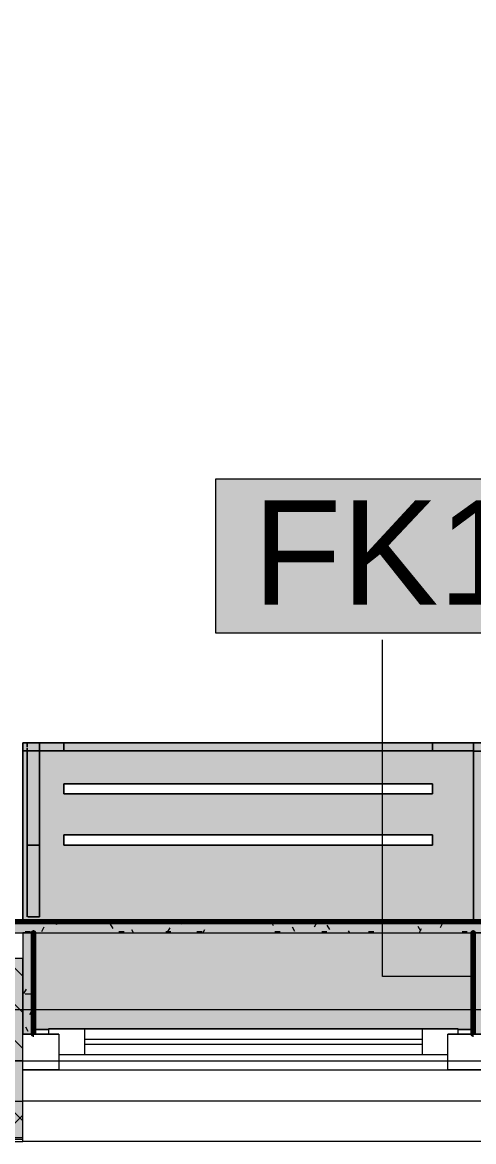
# Model space of a CAD drawing. Header units: millimetres. Extents: x -3817 to 677485, y -22715 to 103890.
# Drawn here: x 450107 to 450989, y 1661 to 3847 of the extents above; entities that cross this region are included whole.
import ezdxf

# ---------------------------------------------------------------- set-up
doc = ezdxf.new("R2010")
doc.units = ezdxf.units.MM
doc.layers.add('PDF _Геометрия', color=7, linetype='Continuous', true_color=0x1d1d1d)
doc.layers.add('PDF _Сплошная заливка', color=7, linetype='Continuous', true_color=0xffffff)
doc.layers.add('PDF _Текст', color=7, linetype='Continuous')
doc.styles.add('PDF GOST-Common', font='arial.ttf')

msp = doc.modelspace()

# ---------------------------------------------------------------- hatches: boundary and pattern name
at = {"layer": 'PDF _Сплошная заливка', "true_color": 0xeae6de, "transparency": 33554559}
h = msp.add_hatch(color=254, dxfattribs=at)
h.paths.add_polyline_path([(450108.4, 2090), (450988.6, 2090), (450988.6, 2440), (450108.4, 2440), (450108.4, 2312.2)], flags=0)
h.paths.add_polyline_path([(450188.4, 2240), (450188.4, 2260), (450908.6, 2260), (450908.6, 2240), (450643.6, 2240)], flags=0)
h.paths.add_polyline_path([(450188.4, 2340), (450188.4, 2360), (450908.6, 2360), (450908.6, 2340), (450643.6, 2340)], flags=0)
h = msp.add_hatch(color=254, dxfattribs=at)
h.paths.add_polyline_path([(451705.9, 2090), (451727.6, 2091), (451727.6, 2439.9), (450988.4, 2439.9), (450988.4, 2090), (451290.1, 2090)], flags=0)
h.paths.add_polyline_path([(451668.6, 2239.9), (451068.4, 2239.9), (451068.4, 2259.9), (451668.6, 2259.9)], flags=0)
h.paths.add_polyline_path([(451668.6, 2339.9), (451068.4, 2339.9), (451068.4, 2359.9), (451668.6, 2359.9)], flags=0)
at = {"layer": 'PDF _Сплошная заливка', "transparency": 33554559}
msp.add_hatch(color=256, dxfattribs=at).paths.add_polyline_path([(451008.6, 2069), (452108.6, 2069), (452108.6, 2089), (448408.6, 2089), (448408.6, 2069), (450643.6, 2069)])
at = {"layer": 'PDF _Сплошная заливка', "true_color": 0xeae6de, "transparency": 33554559}
msp.add_hatch(color=254, dxfattribs=at).paths.add_polyline_path([(450129.6, 1880), (450987.6, 1881), (450987.6, 2069), (450129.6, 2069), (450129.6, 1881)])
at = {"layer": 'PDF _Сплошная заливка', "transparency": 33554559}
h = msp.add_hatch(color=256, dxfattribs=at)
h.paths.add_polyline_path([(440958.6, 1819), (440958.6, 2019), (440708.6, 2019), (440708.6, 1819), (440946.6, 1819)], flags=0)
h.paths.add_polyline_path([(436744.6, 1819), (437508.6, 1819), (437508.6, 2019), (436208.6, 2019), (436208.6, 1819), (436421.4, 1819)], flags=0)
h.paths.add_polyline_path([(450108.6, 1819), (450108.6, 2019), (449308.6, 2019), (449308.6, 1819), (449997.2, 1819)], flags=0)
h.paths.add_polyline_path([(446608.6, 1819), (446608.6, 2019), (446108.6, 2019), (446108.6, 1819), (446118.4, 1819)], flags=0)
h.paths.add_polyline_path([(442886, 1819), (442908.6, 1819), (442908.6, 2019), (441858.6, 2019), (441858.6, 1819), (442239.6, 1819)], flags=0)
h.paths.add_polyline_path([(432108.6, 1819), (432108.6, 1994), (431058.6, 1994), (431058.6, 1819), (431249.7, 1819)], flags=0)
h.paths.add_polyline_path([(422958.6, 1819), (424008.6, 1819), (424008.6, 1994), (422958.6, 1994)], flags=0)
h.paths.add_polyline_path([(421875.9, 1819), (422058.6, 1819), (422058.6, 1994), (421808.6, 1994), (421808.6, 1819)], flags=0)
h.paths.add_polyline_path([(419228.6, 1819), (420008.6, 1819), (420008.6, 2019), (419208.6, 2019), (419208.6, 1819)], flags=0)
h.paths.add_polyline_path([(428108.6, 1819), (429008.6, 1819), (429008.6, 2019), (428108.6, 2019)], flags=0)
h.paths.add_polyline_path([(429908.6, 1819), (430158.6, 1819), (430158.6, 1994), (429908.6, 1994)], flags=0)
h = msp.add_hatch(color=256, dxfattribs=at)
h.paths.add_polyline_path([(452358.6, 1669), (452358.6, 1819), (451008.6, 1819), (451008.6, 1669)], flags=0)
h.paths.add_polyline_path([(446608.6, 1669), (446608.6, 1819), (445208.6, 1819), (445208.6, 1669)], flags=0)
h.paths.add_polyline_path([(449308.6, 1669), (450108.6, 1669), (450108.6, 1819), (449308.6, 1819), (449308.6, 1790.5)], flags=0)
h.paths.add_polyline_path([(440958.6, 1669), (440958.6, 1819), (439808.6, 1819), (439808.6, 1669)], flags=0)
h.paths.add_polyline_path([(427208.6, 1669), (427208.6, 1819), (426316.6, 1819), (426316.6, 1669), (426613.4, 1669)], flags=0)
h.paths.add_polyline_path([(434408.6, 1669), (435308.6, 1669), (435308.6, 1819), (434408.6, 1819), (434408.6, 1790.5)], flags=0)
h.paths.add_polyline_path([(441858.6, 1669), (442908.6, 1669), (442908.6, 1819), (441858.6, 1819), (441858.6, 1790.5)], flags=0)
h.paths.add_polyline_path([(432108.6, 1669), (432108.6, 1819), (431058.6, 1819), (431058.6, 1669)], flags=0)
h.paths.add_polyline_path([(448408.6, 1669), (448408.6, 1819), (447508.6, 1819), (447508.6, 1669), (448057.8, 1669)], flags=0)
h.paths.add_polyline_path([(436208.6, 1669), (437508.6, 1669), (437508.6, 1819), (436208.6, 1819), (436208.6, 1790.5)], flags=0)
h.paths.add_polyline_path([(428108.6, 1669), (430158.6, 1669), (430158.6, 1819), (428108.6, 1819), (428108.6, 1790.5)], flags=0)
h.paths.add_polyline_path([(416488.6, 1669), (418308.6, 1669), (418308.6, 1819), (416488.6, 1819), (416488.6, 1790.5)], flags=0)
h.paths.add_polyline_path([(423263.4, 1669), (424000.6, 1669), (424000.6, 1819), (422958.6, 1819), (422958.6, 1669)], flags=0)
h.paths.add_polyline_path([(422058.6, 1669), (422058.6, 1819), (420908.6, 1819), (420908.6, 1669)], flags=0)
h.paths.add_polyline_path([(420008.6, 1669), (420008.6, 1819), (419208.6, 1819), (419208.6, 1669)], flags=0)

# ---------------------------------------------------------------- linework, layer by layer
at = {"layer": 'PDF _Геометрия', "color": 9, "lineweight": 9, "true_color": 0xc0c0c0}
for points in [[(448408.6, 2089), (448408.6, 2069), (451008.6, 2069), (451008.6, 1819), (452108.6, 1819), (452358.6, 1819), (452358.6, 9619), (452108.6, 9619), (452108.6, 9629), (452088.6, 9629), (452088.6, 2439), (451748.6, 2439), (451728.6, 2439), (451728.6, 2089)], [(449308.6, 2069), (450108.6, 2069)], [(450108.6, 1819), (451008.6, 1819), (451008.6, 1871)]]:
    msp.add_lwpolyline(points, dxfattribs=at)
at = {"layer": 'PDF _Геометрия', "color": 7, "lineweight": 9}
for points in [[(451137.5, 2955.1), (450484.4, 2955.1), (450484.4, 2655.1), (451137.5, 2655.1)], [(449308.6, 1819), (450108.6, 1819)]]:
    msp.add_lwpolyline(points, close=True, dxfattribs=at)
for points in [[(450982.1, 1983.5), (450811, 1983.5), (450811, 2641.2)], [(451728.6, 2089), (448408.6, 2089)], [(449308.6, 1740), (450108.6, 1740)], [(449308.6, 1669), (450108.6, 1669)], [(449308.6, 1666), (450108.6, 1666)]]:
    msp.add_lwpolyline(points, dxfattribs=at)
at = {"layer": 'PDF _Геометрия', "color": 231, "lineweight": 70, "true_color": 0xff80c0}
msp.add_lwpolyline([(452108.6, 2440), (451728.6, 2440), (451727.6, 2440), (451727.6, 2090), (448170.6, 2090), (448170.6, 2440), (448169.6, 2440), (447905.9, 2440)], dxfattribs=at)
at = {"layer": 'PDF _Геометрия', "color": 8, "lineweight": 9, "true_color": 0x808080}
for points in [[(450988.6, 2089.8), (450988.6, 2440), (450108.4, 2440), (450108.4, 2090), (450108.4, 2440), (450988.6, 2440)], [(450140.6, 2440), (450988.6, 2440), (450140.6, 2440)], [(450188.6, 2440), (450908.6, 2440), (450188.6, 2440)], [(450988.6, 2439.9), (451728.6, 2439.9), (450988.4, 2439.9), (450988.4, 2089.8)], [(450158.6, 1880), (450129.6, 1880), (450158.6, 1880)]]:
    msp.add_lwpolyline(points, dxfattribs=at)
for points in [[(450108.6, 2440), (450116.6, 2440)], [(450140.6, 2440), (450116.6, 2440)], [(450140.6, 2440), (450116.6, 2440)], [(450988.6, 2439.9), (451697.9, 2439.9)], [(450188.4, 2360), (450908.6, 2360), (450908.6, 2340), (450188.4, 2340)], [(450188.4, 2360), (450188.4, 2340), (450908.6, 2340), (450908.6, 2360)], [(450188.4, 2260), (450908.6, 2260), (450908.6, 2240), (450188.4, 2240)], [(450188.4, 2260), (450188.4, 2240), (450908.6, 2240), (450908.6, 2260)], [(450987.6, 1880), (450958.6, 1880)]]:
    msp.add_lwpolyline(points, close=True, dxfattribs=at)
at = {"layer": 'PDF _Геометрия', "color": 253, "lineweight": 9, "true_color": 0xaba79f}
for points in [[(450108.6, 2424), (450108.6, 2439.4)], [(450115.5, 2424), (450108.6, 2424)], [(450908.6, 2424), (450188.6, 2424)], [(450988.6, 2423.9), (451697.9, 2423.9)], [(450118.4, 2100), (450140.6, 2100)]]:
    msp.add_lwpolyline(points, close=True, dxfattribs=at)
at = {"layer": 'PDF _Геометрия', "color": 254, "lineweight": 9, "true_color": 0xdfdfdf}
msp.add_lwpolyline([(450140.6, 2440), (450116.6, 2440)], dxfattribs=at)
at = {"layer": 'PDF _Геометрия', "color": 9, "lineweight": 9, "true_color": 0xbfbfbf}
msp.add_lwpolyline([(450116.6, 2440), (450140.6, 2440)], dxfattribs=at)
at = {"layer": 'PDF _Геометрия', "color": 254, "lineweight": 9, "true_color": 0xd5d3cf}
for points in [[(450116.6, 2439.1), (450116.6, 2431.7)], [(450116.6, 2431.7), (450116.6, 2439.1), (450116.6, 2431.7)], [(450121.2, 2424), (450116.6, 2424), (450116.6, 2429.7), (450116.6, 2424), (450116.6, 2429.7)], [(450140.6, 2440), (450140.6, 2424), (450124.4, 2424)], [(450140.6, 2424), (450140.6, 2440), (450140.6, 2424)], [(450988.6, 2424), (450988.6, 2439.3), (450988.6, 2423.9)]]:
    msp.add_lwpolyline(points, dxfattribs=at)
at = {"layer": 'PDF _Геометрия', "color": 253, "lineweight": 9, "true_color": 0xaba79f}
for points in [[(450116.6, 2431.7), (450116.6, 2439.1)], [(450116.6, 2424), (450116.6, 2100), (450116.6, 2429.7)], [(450140.6, 2440), (450140.6, 2100), (450140.6, 2424), (450988.4, 2424), (450140.6, 2424)], [(450988.4, 2089.8), (450988.4, 2439.4)], [(450988.6, 2424), (450988.6, 2439.3), (450988.6, 2424)], [(450988.6, 2439.3), (450988.6, 2089.8)], [(450116.6, 2240), (450116.6, 2424), (450116.6, 2240)], [(450140.6, 2240), (450140.6, 2424), (450140.6, 2240)]]:
    msp.add_lwpolyline(points, dxfattribs=at)
at = {"layer": 'PDF _Геометрия', "color": 254, "lineweight": 9, "true_color": 0xd5d3cf}
for points in [[(450188.6, 2440), (450188.6, 2424)], [(450908.6, 2440), (450908.6, 2424)], [(450140.6, 2240), (450116.6, 2240)]]:
    msp.add_lwpolyline(points, close=True, dxfattribs=at)
at = {"layer": 'PDF _Геометрия', "color": 254, "lineweight": 9, "true_color": 0xeae9e7}
for points in [[(450116.6, 2424), (450121.2, 2424)], [(450124.4, 2424), (450140.6, 2424)]]:
    msp.add_lwpolyline(points, dxfattribs=at)
at = {"layer": 'PDF _Геометрия', "color": 254, "lineweight": 9, "true_color": 0xe5e3df}
msp.add_lwpolyline([(450121.2, 2424), (450124.4, 2424)], dxfattribs=at)
at = {"layer": 'PDF _Геометрия', "color": 9, "lineweight": 9, "true_color": 0xcbc7bf}
for points in [[(450124.4, 2424), (450121.2, 2424)], [(450129.6, 2069), (450643.6, 2069)]]:
    msp.add_lwpolyline(points, dxfattribs=at)
at = {"layer": 'PDF _Геометрия', "color": 231, "lineweight": 9, "true_color": 0xff80c0}
msp.add_lwpolyline([(448408.6, 2089), (452088.6, 2089), (452088.6, 2090)], dxfattribs=at)
at = {"layer": 'PDF _Геометрия', "color": 253, "lineweight": 9, "true_color": 0x9b9b9b}
for points in [[(450149.5, 2079.7), (450144.5, 2071)], [(450174.8, 2084.3), (450172.1, 2089)], [(450242.8, 2088.4), (450242.5, 2089)], [(450284.5, 2077.2), (450279.5, 2085.9)], [(450395.2, 2078.6), (450390.2, 2069.9)], [(450420.5, 2085.4), (450418.5, 2089)], [(450598.2, 2082.4), (450594.4, 2089)], [(450639.9, 2071.2), (450634.9, 2080)], [(450682.6, 2088.7), (450677.6, 2080)], [(450707.9, 2075.3), (450702.9, 2084)], [(450885.6, 2072.3), (450880.6, 2081)], [(450928.4, 2087.6), (450923.3, 2078.9)], [(450113, 2071.4), (450123.1, 2071.4)], [(450295.9, 2071.4), (450306, 2071.4)], [(450324.4, 2069), (450321.1, 2074.8)], [(450387.4, 2071.4), (450397.4, 2071.4)], [(450448.3, 2071.4), (450458.4, 2071.4)], [(450463.3, 2074.6), (450460.1, 2069)], [(450600.7, 2071.4), (450610.8, 2071.4)], [(450692.2, 2071.4), (450702.2, 2071.4)], [(450746.8, 2069), (450744.5, 2072.9)], [(450783.6, 2071.4), (450793.7, 2071.4)], [(450886.7, 2076.4), (450882.4, 2069)], [(450966.5, 2071.4), (450976.5, 2071.4)], [(450114.9, 1958.9), (450109.9, 1950.2)], [(450113, 1949.5), (450123.1, 1949.5)], [(450128.6, 1920.4), (450125.2, 1926.5)], [(450126.1, 1917.3), (450121.1, 1908.6)], [(450119, 1876.1), (450114, 1884.8)]]:
    msp.add_lwpolyline(points, dxfattribs=at)
at = {"layer": 'PDF _Геометрия', "color": 9, "lineweight": 9, "true_color": 0xc0c0c0}
for points in [[(450128.6, 1871), (450128.6, 2069), (450108.6, 2069), (450108.6, 1871)], [(451008.6, 1871), (451008.6, 2069), (450988.6, 2069), (450988.6, 1871)], [(450108.6, 1819), (450108.6, 2019), (449308.6, 2019), (449308.6, 1819), (449308.6, 1661), (450108.6, 1661)], [(450108.6, 1661), (450108.6, 1819), (451008.6, 1819), (451008.6, 1661)]]:
    msp.add_lwpolyline(points, close=True, dxfattribs=at)
at = {"layer": 'PDF _Геометрия', "color": 7, "lineweight": 70, "true_color": 0xffd2ff}
for points in [[(450129.6, 1871), (450129.6, 2069), (450128.6, 2069), (450128.6, 1871)], [(450988.6, 1871), (450988.6, 2069), (450987.6, 2069), (450987.6, 1871)]]:
    msp.add_lwpolyline(points, close=True, dxfattribs=at)
at = {"layer": 'PDF _Геометрия', "lineweight": 9}
for points in [[(450108.6, 1701.3), (449991, 1819), (449791, 2019)], [(450108.6, 1842.7), (449932.4, 2019)], [(450108.6, 1913.5), (450003.1, 2019)], [(450108.6, 1984.2), (450073.8, 2019)], [(450065.2, 1669), (450108.6, 1712.4)]]:
    msp.add_lwpolyline(points, dxfattribs=at)
at = {"layer": 'PDF _Геометрия', "color": 253, "lineweight": 9, "true_color": 0xaaaaaa}
for points in [[(447842.7, 1919), (450038.6, 1919), (452538.6, 1919)], [(450178.6, 1871), (450108.6, 1871)], [(450228.6, 1861), (450888.6, 1861)], [(451008.6, 1871), (450938.6, 1871)], [(450888.6, 1851), (450228.6, 1851)], [(450108.6, 1801), (451008.6, 1801)]]:
    msp.add_lwpolyline(points, dxfattribs=at)
at = {"layer": 'PDF _Геометрия', "color": 253, "lineweight": 13, "true_color": 0xaaaaaa}
for points in [[(450958.6, 1881), (450158.6, 1881), (450158.6, 1871), (450178.6, 1871), (450178.6, 1831), (450938.6, 1831), (450938.6, 1871), (450958.6, 1871)], [(450108.6, 1801), (450108.6, 1871), (450178.6, 1871), (450178.6, 1801)], [(450938.6, 1801), (450938.6, 1871), (451008.6, 1871), (451008.6, 1801)]]:
    msp.add_lwpolyline(points, close=True, dxfattribs=at)
for points in [[(450158.6, 1881), (450958.6, 1881)], [(450228.6, 1881), (450228.6, 1831)], [(450888.6, 1881), (450888.6, 1831)]]:
    msp.add_lwpolyline(points, dxfattribs=at)
at = {"layer": 'PDF _Геометрия', "color": 116, "lineweight": 13, "true_color": 0x008040}
msp.add_lwpolyline([(451008.6, 1740), (450108.6, 1740)], dxfattribs=at)
at = {"layer": 'PDF _Сплошная заливка', "lineweight": 9, "transparency": 33554559}
msp.add_solid([(451137.5, 2955.1), (450484.4, 2955.1), (451137.5, 2655.1), (450484.4, 2655.1)], dxfattribs=at)
at = {"layer": 'PDF _Сплошная заливка', "lineweight": 35, "transparency": 33554559}
for points in [[(450128.6, 1871), (450128.6, 2069), (450108.6, 1871), (450108.6, 2069)], [(450988.6, 1871), (451008.6, 1871), (450988.6, 2069), (451008.6, 2069)]]:
    msp.add_solid(points, dxfattribs=at)
at = {"layer": 'PDF _Сплошная заливка', "color": 7, "lineweight": 35, "true_color": 0xffd2ff, "transparency": 33554559}
for points in [[(450128.6, 1871), (450129.6, 1871), (450128.6, 2069)], [(450987.6, 1871), (450988.6, 1871), (450987.6, 2069)]]:
    msp.add_solid(points, dxfattribs=at)

# ---------------------------------------------------------------- texts
at = {"layer": 'PDF _Текст', "insert": (450557.3, 2811.7), "char_height": 203.2, "attachment_point": 4, "style": 'PDF GOST-Common'}
msp.add_mtext('FK14', dxfattribs=at)

doc.saveas('drawing.dxf')
